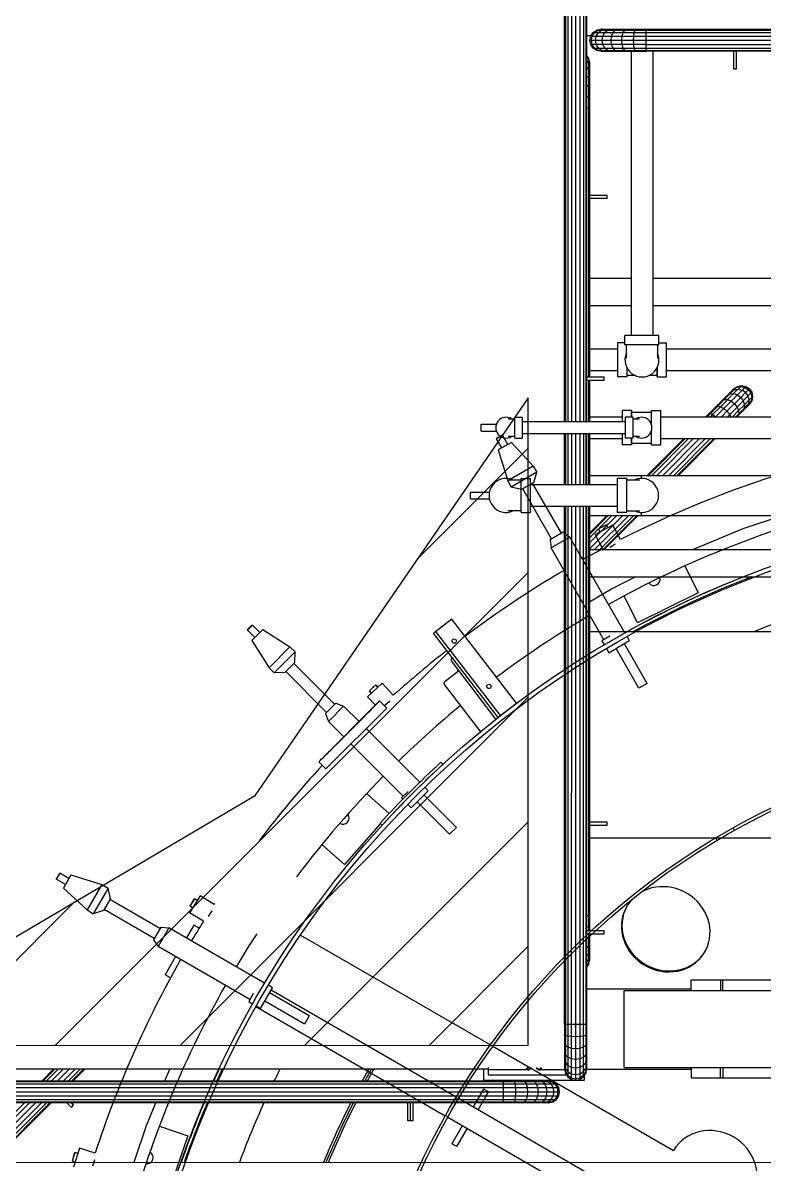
# Model space of a CAD drawing. Header units: metres. Extents: x 0 to 63075, y 0 to 44550.
# Drawn here: x 53734.1 to 53980.7, y 39124.4 to 39504 of the extents above; entities that cross this region are included whole.
import ezdxf

# ---------------------------------------------------------------- set-up
doc = ezdxf.new("R2010")
doc.units = ezdxf.units.M
doc.header["$LTSCALE"] = 75
for name, color, linetype in [('GSB', 7, 'Continuous'), ('ML6', 1, 'Continuous'), ('SDM', 7, 'Continuous'), ('SL1', 8, 'Continuous')]:
    doc.layers.add(name, color=color, linetype=linetype)
doc.styles.add('ROMANS', font='ROMANS.SHX')
doc.dimstyles.new('75___1-75', dxfattribs={"dimscale": 75, "dimtxt": 2.5, "dimasz": 2, "dimexe": 1.5, "dimexo": 1, "dimgap": 0.5, "dimtad": 1, "dimdec": 0, "dimzin": 12, "dimtxsty": 'ROMANS', "dimcen": 0, "dimclrd": 256, "dimclre": 256, "dimclrt": 3, "dimazin": 3, "dimtfac": 1, "dimtdec": 0, "dimtmove": 0, "dimatfit": 0, "dimfxl": 1, "dimlwd": -1, "dimlwe": -1, "dimarcsym": 0})

# ---------------------------------------------------------------- blocks, each defined once
blk = doc.blocks.new('A$C6bae614f')
at = {"layer": 'SL1'}
h = blk.add_hatch(dxfattribs=at)
h.set_pattern_fill('_USER', color=256, scale=195, angle=44.9981, style=0, pattern_type=0)
h.set_pattern_definition([(44.99813, (326091.56, -18363.04), (-137.8813, 137.89033), [])])
h.paths.add_polyline_path([(372501, 36170.1), (371566.3, 35618.1), (373107.4, 35618), (373107.5, 37052.2)])
for p, q in [((373203.2, 40386.2), (373203.1, 36999.2)), ((373212.5, 40386.2), (373212.4, 36999.2)), ((373221.8, 40386.2), (373221.7, 36999.2)), ((373229.8, 40386.2), (373229.7, 36999.2)), ((373235.1, 40386.2), (373234.9, 36999.2)), ((373236.9, 40386.2), (373236.8, 36999.2)), ((373188, 36999.2), (373188.1, 40304.3)), ((373190, 40304.3), (373189.9, 36999.2)), ((373195.3, 40304.3), (373195.1, 36999.2)), ((373251.4, 37861), (373259.3, 37866.3)), ((373254.4, 37861), (373262.1, 37866.3)), ((373259.3, 37866.3), (373268.7, 37868.2)), ((373262.1, 37866.3), (373259.3, 37866.3)), ((373262.1, 37866.3), (373271.2, 37868.2)), ((373262.1, 37866.3), (373270.2, 37866.3)), ((373263, 37861), (373270.2, 37866.3)), ((373271.2, 37868.2), (373268.7, 37868.2)), ((373270.2, 37866.3), (373278.6, 37868.2)), ((373270.2, 37866.3), (373368.7, 37866.3)), ((373271.2, 37868.2), (373368.7, 37868.2)), ((373277, 37861), (373283.2, 37866.3)), ((373283.2, 37866.3), (373290.5, 37868.2)), ((373295.6, 37861), (373300.5, 37866.3)), ((373300.5, 37866.3), (373306.3, 37868.2)), ((373317.8, 37861), (373321.2, 37866.3)), ((373321.2, 37866.3), (373325.3, 37868.2)), ((373342.6, 37861), (373344.3, 37866.3)), ((373344.3, 37866.3), (373346.4, 37868.2)), ((373368.7, 37868.2), (377643.7, 37868)), ((373368.7, 37866.3), (373368.7, 37868.2)), ((373368.7, 37866.3), (377643.7, 37866.2)), ((373368.7, 37861), (373368.7, 37866.3)), ((373246.6, 37853.8), (373236.8, 37853.8)), ((373244.3, 37843.8), (373246.1, 37853.1)), ((373247.4, 37843.8), (373244.3, 37843.8)), ((373246.1, 37834.4), (373244.3, 37843.8)), ((373246.1, 37853.1), (373251.4, 37861)), ((373249.2, 37853.1), (373246.1, 37853.1)), ((373247.4, 37843.8), (373249.2, 37853.1)), ((373247.4, 37843.8), (373256.6, 37843.8)), ((373249.2, 37834.4), (373247.4, 37843.8)), ((373249.2, 37853.1), (373254.4, 37861)), ((373249.2, 37853.1), (373368.7, 37853.1)), ((373254.4, 37861), (373251.4, 37861)), ((373254.4, 37861), (373263, 37861)), ((373256.6, 37843.8), (373258.3, 37853.1)), ((373258.3, 37834.4), (373256.6, 37843.8)), ((373256.6, 37843.8), (373368.7, 37843.8)), ((373258.3, 37853.1), (373263, 37861)), ((373263, 37861), (373368.7, 37861)), ((373271.4, 37843.8), (373272.9, 37853.1)), ((373272.9, 37834.4), (373271.4, 37843.8)), ((373272.9, 37853.1), (373277, 37861)), ((373291.1, 37843.8), (373292.3, 37853.1)), ((373292.3, 37834.4), (373291.1, 37843.8)), ((373292.3, 37853.1), (373295.6, 37861)), ((373314.7, 37843.8), (373315.5, 37853.1)), ((373315.5, 37834.4), (373314.7, 37843.8)), ((373315.5, 37853.1), (373317.8, 37861)), ((373341, 37843.8), (373341.4, 37853.1)), ((373341.4, 37834.4), (373341, 37843.8)), ((373341.4, 37853.1), (373342.6, 37861)), ((373368.7, 37861), (377643.7, 37860.9)), ((373368.7, 37853.1), (373368.7, 37861)), ((373368.7, 37843.8), (373368.7, 37853.1)), ((373368.7, 37853.1), (377643.7, 37853)), ((373368.7, 37834.4), (373368.7, 37843.8)), ((373368.7, 37843.8), (377643.7, 37843.6)), ((373251.4, 37826.5), (373246.1, 37834.4)), ((373249.2, 37834.4), (373246.1, 37834.4)), ((373254.4, 37826.5), (373249.2, 37834.4)), ((373368.7, 37834.4), (373249.2, 37834.4)), ((373254.4, 37826.5), (373251.4, 37826.5)), ((373259.3, 37821.2), (373251.4, 37826.5)), ((373254.4, 37826.5), (373263, 37826.5)), ((373262.1, 37821.2), (373254.4, 37826.5)), ((373263, 37826.5), (373258.3, 37834.4)), ((373262.1, 37821.2), (373259.3, 37821.2)), ((373268.7, 37819.4), (373259.3, 37821.2)), ((373262.1, 37821.2), (373270.2, 37821.2)), ((373271.2, 37819.4), (373262.1, 37821.2)), ((373263, 37826.5), (373342.6, 37826.5)), ((373270.2, 37821.2), (373263, 37826.5)), ((373268.7, 37819.4), (373271.2, 37819.4)), ((373278.6, 37819.4), (373270.2, 37821.2)), ((373270.2, 37821.2), (373283.2, 37821.2)), ((373271.2, 37819.4), (373346.4, 37819.4)), ((373277, 37826.5), (373272.9, 37834.4)), ((373283.2, 37821.2), (373277, 37826.5)), ((373283.2, 37821.2), (373344.3, 37821.2)), ((373290.5, 37819.4), (373283.2, 37821.2)), ((373295.6, 37826.5), (373292.3, 37834.4)), ((373300.5, 37821.2), (373295.6, 37826.5)), ((373306.3, 37819.4), (373300.5, 37821.2)), ((373317.8, 37826.5), (373315.5, 37834.4)), ((373321.2, 37821.2), (373317.8, 37826.5)), ((373325.3, 37819.4), (373321.2, 37821.2)), ((373335.4, 37819.4), (373335.3, 37190)), ((373342.6, 37826.5), (373341.4, 37834.4)), ((373342.6, 37826.5), (373368.7, 37826.5)), ((373344.3, 37821.2), (373342.6, 37826.5)), ((373344.3, 37821.2), (373368.7, 37821.2)), ((373346.4, 37819.4), (373344.3, 37821.2)), ((373346.4, 37819.4), (373368.7, 37819.4)), ((373368.7, 37834.4), (377643.7, 37834.3)), ((373368.7, 37826.5), (373368.7, 37834.4)), ((373368.7, 37826.5), (377643.7, 37826.4)), ((373368.7, 37821.2), (373368.7, 37826.5)), ((373368.7, 37819.4), (373368.7, 37821.2)), ((373368.7, 37821.2), (377643.7, 37821.1)), ((377643.7, 37819.2), (373368.7, 37819.4)), ((373383.6, 37819.4), (373383.6, 37190)), ((373562.3, 37819.4), (373562.3, 37780.3)), ((373568.7, 37780.3), (373568.7, 37819.4)), ((373236.8, 37809.7), (373241.2, 37803.1)), ((373236.8, 37806.8), (373241.2, 37800.4)), ((373236.8, 37798.2), (373241.2, 37792.3)), ((373241.2, 37803.1), (373241.2, 37097.5)), ((373241.2, 37803.1), (373243.1, 37793.8)), ((373241.2, 37800.4), (373243.1, 37791.3)), ((373241.2, 37792.3), (373243.1, 37783.9)), ((373243.1, 37793.8), (373243.1, 37097.5)), ((373236.8, 37784.4), (373241.2, 37779.3)), ((373236.8, 37766), (373241.2, 37761.9)), ((373241.2, 37779.3), (373243.1, 37772)), ((373241.2, 37761.9), (373243.1, 37756.1)), ((373562.3, 37780.3), (373568.7, 37780.3)), ((373236.8, 37744.1), (373241.2, 37741.2)), ((373241.2, 37741.2), (373243.1, 37737.2)), ((373236.8, 37719.6), (373241.2, 37718.1)), ((373241.2, 37718.1), (373243.1, 37716)), ((373236.8, 37693.8), (373241.2, 37693.8)), ((373241.2, 37693.8), (373243.1, 37693.8)), ((373282.2, 37500.1), (373243.1, 37500.1)), ((373243.1, 37493.8), (373282.2, 37493.8)), ((373282.2, 37493.8), (373282.2, 37500.1)), ((373335.3, 37316), (373243.1, 37316.1)), ((375964.6, 37316), (373383.6, 37316)), ((373335.3, 37255.7), (373243.1, 37255.7)), ((375964.6, 37255.6), (373383.6, 37255.7)), ((373397.2, 37190), (373321.7, 37190)), ((373321.7, 37169.4), (373321.7, 37190)), ((373397.2, 37169.4), (373397.2, 37190)), ((373305.4, 37160), (373243.1, 37160)), ((373305.4, 37173.6), (373305.4, 37098.2)), ((373321.7, 37173.6), (373305.4, 37173.6)), ((373397.2, 37169.4), (373321.7, 37169.4)), ((373324.9, 37140), (373324.9, 37169.4)), ((373394, 37169.4), (373394, 37140)), ((373397.2, 37173.6), (373413.6, 37173.6)), ((373413.6, 37098.2), (373413.6, 37173.6)), ((375964.6, 37159.9), (373413.6, 37160)), ((373305.4, 37111.8), (373243.1, 37111.8)), ((373326, 37118.5), (373326, 37098.2)), ((373392.9, 37118.5), (373392.9, 37101.3)), ((373392.9, 37098.2), (373392.9, 37118.5)), ((375964.6, 37111.7), (373413.6, 37111.8)), ((373275.9, 37097.5), (373236.8, 37097.5)), ((373236.8, 37091.1), (373275.9, 37091.1)), ((373241.2, 37091.1), (373241.2, 36999.2)), ((373243.1, 37091.1), (373243, 36999.2)), ((373275.9, 37091.1), (373275.9, 37097.5)), ((373326, 37098.2), (373305.4, 37098.2)), ((373344.3, 37101.3), (373326, 37101.3)), ((373392.9, 37101.3), (373374.6, 37101.3)), ((373392.9, 37098.2), (373413.6, 37098.2)), ((373571, 37077.4), (373580.3, 37079.2)), ((373578.2, 37077.2), (373580.3, 37079.2)), ((373580.3, 37079.2), (373589.7, 37077.4)), ((373562.2, 37061.2), (373533.4, 37032.3)), ((373556.1, 37065.1), (373536.4, 37045.5)), ((373554.1, 37060.5), (373541.9, 37048.3)), ((373547.6, 37056.7), (373554.1, 37060.5)), ((373563.3, 37069.7), (373554.1, 37060.5)), ((373554.1, 37060.5), (373562.2, 37061.2)), ((373561.3, 37070.3), (373556.1, 37065.1)), ((373556.1, 37065.1), (373563.3, 37069.7)), ((373557, 37044.8), (373581.1, 37068.8)), ((373561.3, 37070.3), (373569.1, 37075.4)), ((373563.1, 37072.1), (373561.3, 37070.3)), ((373578.2, 37077.2), (373562.2, 37061.2)), ((373562.2, 37061.2), (373570.8, 37058.5)), ((373563.1, 37072.1), (373571, 37077.4)), ((373569.1, 37075.4), (373563.3, 37069.7)), ((373563.3, 37069.7), (373572.1, 37071)), ((373569.1, 37075.4), (373571, 37077.4)), ((373569.1, 37075.4), (373578.2, 37077.2)), ((373570.8, 37058.5), (373578.4, 37052.9)), ((373572.1, 37071), (373581.1, 37068.8)), ((373578.2, 37077.2), (373587.5, 37075.2)), ((373588.9, 37063.4), (373578.4, 37052.9)), ((373581.1, 37068.8), (373589.7, 37077.4)), ((373588.9, 37063.4), (373581.1, 37068.8)), ((373600.7, 37062), (373584, 37045.3)), ((373587.5, 37075.2), (373595.4, 37069.9)), ((373595.4, 37069.9), (373588.9, 37063.4)), ((373588.9, 37063.4), (373594.3, 37055.6)), ((373589.7, 37077.4), (373597.6, 37072.1)), ((373594.3, 37055.6), (373596.5, 37046.6)), ((373595.4, 37069.9), (373597.6, 37072.1)), ((373595.4, 37069.9), (373600.7, 37062)), ((373597.6, 37072.1), (373602.9, 37064.2)), ((373600.7, 37062), (373602.9, 37064.2)), ((373600.7, 37062), (373602.6, 37052.8)), ((373602.6, 37052.8), (373604.7, 37054.8)), ((373602.9, 37064.2), (373604.7, 37054.8)), ((373604.7, 37054.8), (373602.9, 37045.5)), ((373527.2, 37033.6), (373503.6, 37010)), ((373536.4, 37045.5), (373508.1, 37017.1)), ((373533.4, 37032.3), (373515.9, 37014.8)), ((373522.3, 37010), (373540.6, 37028.3)), ((373523, 37032.1), (373527.2, 37033.6)), ((373541.9, 37048.3), (373527.2, 37033.6)), ((373527.2, 37033.6), (373533.4, 37032.3)), ((373533.4, 37032.3), (373540.6, 37028.3)), ((373536.4, 37045.5), (373541.9, 37048.3)), ((373540.6, 37028.3), (373557, 37044.8)), ((373540.6, 37028.3), (373547.8, 37022.3)), ((373541.9, 37048.3), (373549.1, 37048)), ((373578.4, 37052.9), (373547.8, 37022.3)), ((373549.1, 37048), (373557, 37044.8)), ((373570.2, 37031.6), (373553.8, 37015.1)), ((373557, 37044.8), (373564.5, 37039)), ((373564.5, 37039), (373570.2, 37031.6)), ((373584, 37045.3), (373570.2, 37031.6)), ((373570.2, 37031.6), (373573.5, 37023.6)), ((373586.6, 37036.8), (373573.5, 37023.6)), ((373600.9, 37043.6), (373573.8, 37016.4)), ((373578.4, 37052.9), (373584, 37045.3)), ((373590.6, 37030.6), (373582.2, 37022.2)), ((373586, 37028.6), (373582.2, 37022.2)), ((373584, 37045.3), (373586.6, 37036.8)), ((373586.6, 37036.8), (373586, 37028.6)), ((373596.5, 37046.6), (373586.6, 37036.8)), ((373595.2, 37037.8), (373590.6, 37030.6)), ((373595.8, 37035.8), (373590.6, 37030.6)), ((373596.5, 37046.6), (373595.2, 37037.8)), ((373600.9, 37043.6), (373595.8, 37035.8)), ((373595.8, 37035.8), (373597.6, 37037.6)), ((373602.6, 37052.8), (373596.5, 37046.6)), ((373602.9, 37045.5), (373597.6, 37037.6)), ((373602.6, 37052.8), (373600.9, 37043.6)), ((373600.9, 37043.6), (373602.9, 37045.5)), ((373063.1, 37005.7), (373077.8, 37005.7)), ((373077.8, 36962.9), (373077.8, 37008.9)), ((373077.8, 37008.9), (373095.2, 37008.9)), ((373095.2, 36962.9), (373095.2, 37008.9)), ((373243, 37010), (373315.7, 37010)), ((373315.7, 37023.6), (373315.7, 36999.2)), ((373336.4, 37023.6), (373315.7, 37023.6)), ((373322, 37008.9), (373322, 36962.9)), ((373339.5, 37008.9), (373322, 37008.9)), ((373336.4, 37023.6), (373336.4, 37008.9)), ((373336.4, 37008.9), (373336.4, 37020.4)), ((373336.4, 37020.4), (373380.9, 37020.4)), ((373339.5, 37008.9), (373339.5, 36962.9)), ((373339.5, 37008.9), (373339.5, 37005.7)), ((373339.5, 37005.7), (373354.2, 37005.7)), ((373380.9, 36991.6), (373380.9, 37023.6)), ((373380.9, 37023.6), (373401.5, 37023.6)), ((373401.5, 36948.2), (373401.5, 37023.6)), ((373401.5, 37010), (375964.6, 37009.9)), ((373508.1, 37017.1), (373501, 37010)), ((373508.1, 37017.1), (373510.9, 37017.3)), ((373510.9, 37017.3), (373515.9, 37014.8)), ((373515.9, 37014.8), (373511.1, 37010)), ((373515.9, 37014.8), (373522.3, 37010)), ((373522.3, 37010), (373522.3, 37010)), ((373522.3, 37010), (373522.3, 37010)), ((373547.8, 37022.3), (373535.5, 37010)), ((373547.8, 37022.3), (373553.8, 37015.1)), ((373553.8, 37015.1), (373548.7, 37010)), ((373553.8, 37015.1), (373556.6, 37010)), ((373573.5, 37023.6), (373559.9, 37010)), ((373573.8, 37016.4), (373567.4, 37010)), ((373571, 37011), (373570, 37010)), ((373582.2, 37022.2), (373571, 37011)), ((373573.8, 37016.4), (373571, 37011)), ((373573.5, 37023.6), (373573.8, 37016.4)), ((373003.6, 36978.4), (373003.6, 36993.4)), ((373003.6, 36993.4), (373036.9, 36993.4)), ((373003.6, 36978.4), (373036.9, 36978.4)), ((373095.2, 36999.2), (373322, 36999.2)), ((373380.9, 36948.2), (373380.9, 36980.2)), ((373050.8, 36969.1), (373037.2, 36961.2)), ((373037.6, 36962.2), (373037.2, 36961.2)), ((373048.9, 36941.1), (373037.2, 36961.2)), ((373049.7, 36969.2), (373037.6, 36962.2)), ((373070.2, 36953.4), (373041.1, 36936.6)), ((373049.7, 36969.2), (373050.8, 36969.1)), ((373062.3, 36948.8), (373050.8, 36969.1)), ((373077.8, 36966.1), (373063.1, 36966.1)), ((373070.2, 36953.4), (373118.7, 36900.7)), ((373077.8, 36962.9), (373095.2, 36962.9)), ((373095.2, 36972.6), (373322, 36972.6)), ((373188, 36860), (373188, 36972.6)), ((373189.9, 36972.6), (373189.9, 36860)), ((373195.1, 36972.6), (373195.1, 36860)), ((373203.1, 36972.6), (373203.1, 36860)), ((373212.4, 36972.6), (373212.4, 36860)), ((373221.7, 36972.6), (373221.7, 36860)), ((373229.7, 36972.6), (373229.7, 36860)), ((373234.9, 36972.6), (373234.9, 36860)), ((373236.8, 36972.6), (373236.8, 36860)), ((373241.2, 36972.6), (373241.2, 36860)), ((373243, 36972.6), (373243, 36860)), ((373243, 36961.8), (373315.7, 36961.8)), ((373315.7, 36972.6), (373315.7, 36948.2)), ((373339.5, 36962.9), (373322, 36962.9)), ((373336.4, 36951.3), (373336.4, 36962.9)), ((373336.4, 36962.9), (373336.4, 36948.2)), ((373354.2, 36966.1), (373339.5, 36966.1)), ((373339.5, 36966.1), (373339.5, 36962.9)), ((373371.3, 36880.3), (373452.7, 36961.8)), ((373455.3, 36961.8), (373373.9, 36880.3)), ((373462.8, 36961.8), (373381.4, 36880.3)), ((373474, 36961.8), (373392.6, 36880.3)), ((373401.5, 36961.8), (375964.6, 36961.7)), ((373487.2, 36961.8), (373405.8, 36880.3)), ((373500.4, 36961.8), (373419, 36880.3)), ((373511.6, 36961.8), (373430.2, 36880.3)), ((373519.1, 36961.8), (373437.7, 36880.3)), ((373521.7, 36961.8), (373440.3, 36880.3)), ((373041.1, 36936.6), (373062.5, 36868.2)), ((373336.4, 36948.2), (373315.7, 36948.2)), ((373336.4, 36951.3), (373380.9, 36951.3)), ((373380.9, 36948.2), (373401.5, 36948.2)), ((373118.7, 36900.7), (373062.5, 36868.2)), ((373126.9, 36887.1), (373070.1, 36854.3)), ((373118.7, 36900.7), (373126.9, 36887.1)), ((373119.9, 36864.7), (373126.9, 36887.1)), ((373243, 36880.3), (375964.6, 36880.3)), ((373358.6, 36873.6), (373358.6, 36880.3)), ((373062.5, 36868.2), (373070.1, 36854.3)), ((373062.7, 36870.4), (373092.1, 36870.4)), ((373093, 36849.1), (373070.1, 36854.3)), ((373092.1, 36798.2), (373092.1, 36873.6)), ((373092.1, 36873.6), (373112.7, 36873.6)), ((373119.9, 36864.7), (373093, 36849.1)), ((373112.7, 36798.2), (373112.7, 36873.6)), ((373112.7, 36860), (373304.5, 36860)), ((373181.5, 36752.3), (373117.4, 36863.3)), ((373304.5, 36873.6), (373304.5, 36798.2)), ((373325.2, 36873.6), (373304.5, 36873.6)), ((373325.2, 36873.6), (373325.2, 36870.4)), ((373325.2, 36873.6), (373325.2, 36798.2)), ((373325.2, 36870.4), (373354.6, 36870.4)), ((372979.6, 36843.4), (373021.7, 36843.4)), ((372979.6, 36828.4), (372979.6, 36843.4)), ((372979.6, 36828.4), (373021.7, 36828.4)), ((373159.5, 36739.6), (373095.5, 36850.6)), ((373092.1, 36801.4), (373062.7, 36801.4)), ((373112.7, 36811.8), (373304.5, 36811.8)), ((373188, 35665.3), (373188, 36811.8)), ((373189.9, 36811.8), (373189.8, 35566.8)), ((373195.1, 36811.8), (373195.1, 35551)), ((373203.1, 36811.8), (373203, 35542.7)), ((373212.4, 36811.8), (373212.4, 35540.9)), ((373221.7, 36811.8), (373221.7, 35542.7)), ((373229.6, 36811.8), (373229.6, 35548)), ((373234.9, 36811.8), (373234.9, 35555.9)), ((373236.8, 36811.8), (373236.8, 35565.3)), ((373241.2, 36811.8), (373241.2, 35871.6)), ((373243, 36811.8), (373243, 35871.6)), ((373325.2, 36801.3), (373325.2, 36798.2)), ((373354.6, 36801.3), (373325.2, 36801.3)), ((373092.1, 36798.2), (373112.7, 36798.2)), ((373243, 36791.4), (375964.6, 36791.4)), ((373285, 36791.4), (373243, 36749.5)), ((373303.7, 36791.4), (373243, 36730.8)), ((373292.5, 36791.4), (373243, 36742)), ((373243, 36752.1), (373282.4, 36791.4)), ((373316.9, 36791.4), (373243, 36717.6)), ((373330.1, 36791.4), (373254.7, 36716.1)), ((373341.3, 36791.4), (373265.9, 36716.1)), ((373348.8, 36791.4), (373273.4, 36716.1)), ((373351.4, 36791.4), (373276, 36716.1)), ((373325.2, 36798.2), (373304.5, 36798.2)), ((373358.6, 36791.4), (373358.6, 36798.2)), ((373583.8, 36762.4), (373671.1, 36791.4)), ((373184.7, 36754.1), (373156.4, 36737.8)), ((373184.7, 36754.1), (373199.5, 36743.5)), ((373294.8, 36770.3), (373256, 36749.6)), ((373272.1, 36766.1), (373263.6, 36761.6)), ((373272.1, 36766.1), (373263.6, 36761.6)), ((373266.9, 36755.4), (373263.6, 36761.6)), ((373280.7, 36770.7), (373272.1, 36766.1)), ((373272.1, 36766.1), (373280.7, 36770.7)), ((373284, 36764.5), (373280.7, 36770.7)), ((373312, 36738.1), (373294.8, 36770.3)), ((373471.9, 36716), (373583.8, 36762.4)), ((373156.4, 36737.8), (373158.2, 36719.6)), ((373199.5, 36743.5), (373158.2, 36719.6)), ((373321.9, 36531.4), (373199.5, 36743.5)), ((373272.9, 36717.9), (373256, 36749.6)), ((373294.2, 36724.6), (373301.2, 36728.3)), ((373275.4, 36516.4), (373158.2, 36719.6)), ((373243, 36716.1), (375964.6, 36716)), ((373288.3, 36721.5), (373294.2, 36724.6)), ((373454.8, 36679.9), (373484.3, 36620.2)), ((373243, 36655.7), (375964.6, 36655.6)), ((373291.8, 36629.1), (373345.1, 36655.7)), ((373243, 36600.1), (373291.8, 36629.1)), ((373349.7, 36553.9), (373320.3, 36613.6)), ((373484.3, 36620.2), (373349.7, 36553.9)), ((372496.6, 36548.7), (372485.5, 36537.6)), ((372495.5, 36548.6), (372485.7, 36538.7)), ((372495.5, 36548.6), (372496.6, 36548.7)), ((372513, 36532.2), (372496.6, 36548.7)), ((372938.4, 36561.9), (372899.2, 36531.8)), ((373081.4, 36375.5), (372938.4, 36561.9)), ((372485.7, 36538.7), (372485.5, 36537.6)), ((372502.1, 36521.2), (372485.5, 36537.6)), ((372519.4, 36538.6), (372495.6, 36514.8)), ((372519.4, 36538.6), (372579.9, 36500.2)), ((372899.2, 36531.8), (372898.1, 36531)), ((373041.2, 36344.4), (372898.1, 36531)), ((373046.2, 36348.4), (372903.1, 36534.8)), ((373243, 36534.5), (375964.6, 36534.4)), ((373288.4, 36523.9), (373270.9, 36513.8)), ((373332.1, 36513.9), (373326.7, 36523.2)), ((372495.6, 36514.8), (372534, 36454.3)), ((372579.9, 36500.2), (372534, 36454.3)), ((372579.9, 36500.2), (372591.3, 36489.3)), ((373270.9, 36513.8), (373275.9, 36505)), ((373286.1, 36487.4), (373303.7, 36497.5)), ((373332.1, 36513.9), (373303.7, 36497.5)), ((373371.2, 36419.5), (373320.6, 36507.2)), ((372591.3, 36489.3), (372544.9, 36442.9)), ((372590.4, 36465.8), (372591.3, 36489.3)), ((372940.2, 36476.1), (372939.1, 36475.3)), ((373280.7, 36496.8), (373286.1, 36487.4)), ((373352.8, 36408.9), (373302.2, 36496.6)), ((372534, 36454.3), (372544.9, 36442.9)), ((372590.4, 36465.8), (372568.4, 36443.8)), ((372679, 36373.2), (372588.4, 36463.8)), ((373036.2, 36340.5), (372937.3, 36469.4)), ((372568.4, 36443.8), (372544.9, 36442.9)), ((372661, 36355.2), (372570.4, 36445.8)), ((372949.5, 36443.6), (372923, 36423.3)), ((372783.8, 36419.9), (372751.6, 36389.9)), ((372770, 36416.6), (372755.9, 36403.4)), ((372762.9, 36410), (372755.9, 36403.4)), ((372760.7, 36398.3), (372755.9, 36403.4)), ((372762.9, 36410), (372770, 36416.6)), ((372774.8, 36411.5), (372770, 36416.6)), ((372808.7, 36393.3), (372783.8, 36419.9)), ((372921.2, 36417.4), (373001.7, 36312.5)), ((373371.2, 36419.5), (373352.8, 36408.9)), ((372778.5, 36380.7), (372643.7, 36245.9)), ((372681.6, 36375.7), (372658.5, 36352.6)), ((372681.6, 36375.7), (372698.7, 36369.3)), ((372769, 36371.2), (372751.6, 36389.9)), ((372778.5, 36380.7), (372794.2, 36365)), ((372790.1, 36371), (372800.8, 36381)), ((373050.9, 36352), (373081.4, 36375.5)), ((372658.5, 36352.6), (372664.9, 36335.5)), ((372794.2, 36365), (372659.4, 36230.2)), ((372698.7, 36369.3), (372664.9, 36335.5)), ((372732.9, 36335.1), (372698.7, 36369.3)), ((373041.1, 36344.5), (373046.2, 36348.4)), ((373046.2, 36348.4), (373050.9, 36352)), ((372699.1, 36301.3), (372664.9, 36335.5)), ((372867.3, 36200.6), (372748.6, 36319.4)), ((372830.8, 36169.6), (372714.8, 36285.6)), ((372659.4, 36230.2), (372643.7, 36245.9)), ((372914.3, 36245), (372918.8, 36240.5)), ((372749.3, 36175.5), (372799.4, 36131.6)), ((372841.4, 36180.2), (372827, 36165.9)), ((372886.1, 36181.8), (372869.2, 36165)), ((372948.4, 36100.8), (372876.7, 36172.5)), ((372886.1, 36181.8), (372878.5, 36189.5)), ((372827, 36165.9), (372829.7, 36163.2)), ((372834.2, 36158.8), (372834.2, 36158.8)), ((372840.9, 36152), (372848.6, 36144.3)), ((372848.6, 36144.3), (372862.9, 36158.7)), ((372933.4, 36085.8), (372861.7, 36157.5)), ((372869.2, 36165), (372862.9, 36158.7)), ((372799.4, 36131.6), (372799.3, 36131.5)), ((372780, 36109.5), (372700.5, 36018.8)), ((372783.9, 36105.6), (372779.4, 36110.1)), ((372948.4, 36100.8), (372933.4, 36085.8)), ((373282.1, 36112.1), (373243, 36112.1)), ((373243, 36105.8), (373282.1, 36105.8)), ((373282.1, 36105.8), (373282.1, 36112.1)), ((373564.7, 36094.3), (373561.5, 36099.8)), ((373243, 36077.3), (376707.3, 36077.2)), ((373522.5, 36077.3), (373525.7, 36071.8)), ((372700.5, 36018.8), (372650.4, 36062.7)), ((372065.6, 35992.8), (372062.1, 35986.8)), ((372070.1, 35999.3), (372062.2, 35985.7)), ((372069.1, 35998.9), (372065.6, 35992.8)), ((372069.1, 35998.9), (372070.1, 35999.3)), ((372090.2, 35987.5), (372070.1, 35999.3)), ((372094.8, 35995.4), (372078, 35966.3)), ((372094.8, 35995.4), (372163.1, 35974)), ((372062.1, 35986.8), (372062.2, 35985.7)), ((372082.5, 35974.1), (372062.2, 35985.7)), ((372163.1, 35974), (372130.7, 35917.8)), ((372163.1, 35974), (372177, 35966.4)), ((372078, 35966.3), (372130.7, 35917.8)), ((372177, 35966.4), (372144.2, 35909.6)), ((372182.2, 35943.5), (372166.6, 35916.5)), ((372182.2, 35943.5), (372177, 35966.4)), ((372380.9, 35949.2), (372357.6, 35911.8)), ((372368.4, 35942.4), (372358.2, 35926)), ((372363.3, 35934.2), (372368.4, 35942.4)), ((372374.3, 35938.7), (372368.4, 35942.4)), ((372411.8, 35929.9), (372380.9, 35949.2)), ((372130.7, 35917.8), (372144.2, 35909.6)), ((372166.6, 35916.5), (372144.2, 35909.6)), ((372279, 35854.9), (372168.1, 35919)), ((372291.7, 35876.9), (372180.8, 35941)), ((372363.3, 35934.2), (372358.2, 35926)), ((372364.1, 35922.3), (372358.2, 35926)), ((372403.2, 35909.3), (372407.3, 35916)), ((372388.1, 35892.8), (372357.6, 35911.8)), ((372399.6, 35903.6), (372403.2, 35909.3)), ((373236.8, 35905.8), (373241.2, 35905.8)), ((373241.2, 35905.8), (373243, 35905.8)), ((372293.5, 35880), (372277.2, 35851.8)), ((372311.7, 35878.3), (372287.9, 35836.9)), ((372293.5, 35880), (372311.7, 35878.3)), ((372523.7, 35755.9), (372311.7, 35878.3)), ((372366.7, 35884.3), (372350.4, 35856)), ((372378.6, 35877.4), (372366.7, 35884.3)), ((373236.8, 35880), (373241.2, 35881.4)), ((373275.9, 35871.6), (373236.8, 35871.6)), ((373241.2, 35881.4), (373243, 35883.5)), ((373275.9, 35865.3), (373275.9, 35871.6)), ((372277.2, 35851.8), (372287.9, 35836.9)), ((372603, 35862.2), (373023.9, 35619.2)), ((373236.8, 35865.3), (373275.9, 35865.3)), ((373236.8, 35855.5), (373241.2, 35858.3)), ((373241.2, 35865.3), (373241.2, 35796.4)), ((373241.2, 35858.3), (373243, 35862.4)), ((373241.2, 35837.6), (373243, 35843.4)), ((373243, 35865.3), (373243, 35808.3)), ((372491, 35719.6), (372287.9, 35836.9)), ((373236.8, 35833.5), (373241.2, 35837.6)), ((373236.8, 35815.2), (373241.2, 35820.3)), ((373241.2, 35820.3), (373243, 35827.6)), ((373241.2, 35807.3), (373243, 35815.7)), ((372326.5, 35814.6), (372303.2, 35774.3)), ((373236.8, 35801.3), (373241.2, 35807.3)), ((373236.8, 35792.8), (373241.2, 35799.2)), ((373236.8, 35789.9), (373241.2, 35796.4)), ((373241.2, 35799.2), (373243, 35808.3)), ((373241.2, 35796.4), (373243, 35805.8)), ((373243, 35808.3), (373243, 35805.8)), ((372315.1, 35767.5), (372303.2, 35774.3)), ((372514.8, 35699.8), (372541.3, 35745.7)), ((372541.3, 35745.7), (372532, 35751.1)), ((372947.9, 35503.3), (372538, 35740)), ((373236.8, 35743.3), (373468.5, 35743.3)), ((373320.1, 35739.8), (377670.1, 35739.6)), ((373320.1, 35568.8), (373320.1, 35739.8)), ((373468.5, 35739.8), (373468.5, 35762.5)), ((377521.8, 35762.4), (373468.5, 35762.5)), ((373533.7, 35762.5), (373533.7, 35739.8)), ((373538.9, 35739.8), (373538.9, 35762.5)), ((372498.5, 35732.6), (372488.4, 35715)), ((372488.4, 35715), (372497.1, 35710)), ((372611.8, 35665.2), (372524.1, 35715.9)), ((372622.4, 35683.6), (372534.7, 35734.2)), ((372923.7, 35461.5), (372504.4, 35703.6)), ((372505.4, 35705.2), (372514.8, 35699.8)), ((372622.4, 35683.6), (372611.8, 35665.2)), ((373188, 35665.3), (373188, 35643)), ((373188, 35665.3), (373189.8, 35665.3)), ((373189.8, 35665.3), (373195.1, 35665.3)), ((373195.1, 35665.3), (373203, 35665.3)), ((373203, 35665.3), (373212.4, 35665.3)), ((373212.4, 35665.3), (373221.7, 35665.3)), ((373221.7, 35665.3), (373229.6, 35665.3)), ((373229.6, 35665.3), (373234.9, 35665.3)), ((373234.9, 35665.3), (373236.8, 35665.3)), ((373188, 35643), (373188, 35575.2)), ((373188, 35643), (373189.8, 35640.9)), ((373189.8, 35640.9), (373195.1, 35639.2)), ((373195.1, 35639.2), (373203, 35638)), ((373203, 35638), (373212.4, 35637.6)), ((373212.4, 35637.6), (373221.7, 35638)), ((373221.7, 35638), (373229.6, 35639.2)), ((373229.6, 35639.2), (373234.9, 35640.9)), ((373234.9, 35640.9), (373236.8, 35643)), ((373029.4, 35616.1), (373429.5, 35385.1)), ((373188, 35621.9), (373189.8, 35617.8)), ((373189.8, 35617.8), (373195.1, 35614.4)), ((373195.1, 35614.4), (373203, 35612.1)), ((373221.7, 35612.1), (373229.6, 35614.4)), ((373229.6, 35614.4), (373234.9, 35617.8)), ((373234.9, 35617.8), (373236.8, 35621.9)), ((373188, 35602.9), (373189.8, 35597.1)), ((373189.8, 35597.1), (373195.1, 35592.2)), ((373195.1, 35592.2), (373203, 35588.9)), ((373203, 35612.1), (373212.4, 35611.3)), ((373203, 35588.9), (373212.4, 35587.7)), ((373212.4, 35611.3), (373221.7, 35612.1)), ((373212.4, 35587.7), (373221.7, 35588.9)), ((373221.7, 35588.9), (373229.6, 35592.2)), ((373229.6, 35592.2), (373234.9, 35597.1)), ((373234.9, 35597.1), (373236.8, 35602.9)), ((373018.6, 35565.3), (371081.8, 35565.3)), ((372030.6, 35539.7), (372056.2, 35565.3)), ((372058.8, 35565.3), (372033.2, 35539.7)), ((372066.3, 35565.3), (372040.7, 35539.7)), ((372077.5, 35565.3), (372051.9, 35539.7)), ((372090.7, 35565.3), (372065.1, 35539.7)), ((372103.9, 35565.3), (372078.3, 35539.7)), ((372115.1, 35565.3), (372089.5, 35539.7)), ((372122.6, 35565.3), (372097, 35539.7)), ((372125.2, 35565.3), (372099.6, 35539.7)), ((372303, 35539.7), (372313.6, 35565.3)), ((373008.6, 35565.3), (373008.6, 35540.3)), ((373018.6, 35568.8), (373018.6, 35563.8)), ((373018.6, 35563.8), (373018.6, 35552.8)), ((373106.5, 35563.8), (373018.6, 35563.8)), ((373101.5, 35563.8), (373106.5, 35568.8)), ((373111.8, 35565.3), (373103, 35565.3)), ((373137.2, 35565.3), (373128.4, 35565.3)), ((373133.7, 35568.8), (373138.7, 35563.8)), ((373188.3, 35563.8), (373133.7, 35563.8)), ((373188, 35587.1), (373189.8, 35579.8)), ((373188, 35575.2), (373189.8, 35566.8)), ((373188, 35575.2), (373188, 35567.8)), ((373188, 35567.8), (373189.8, 35558.7)), ((373188, 35567.8), (373188, 35565.3)), ((373188, 35565.3), (373189.8, 35555.9)), ((373189.8, 35579.8), (373195.1, 35573.6)), ((373189.8, 35566.8), (373195.1, 35559.6)), ((373189.8, 35566.8), (373189.8, 35558.7)), ((373195.1, 35573.6), (373203, 35569.5)), ((373203, 35569.5), (373212.4, 35568)), ((373212.4, 35568), (373221.7, 35569.5)), ((373221.7, 35569.5), (373229.6, 35573.6)), ((373229.6, 35573.6), (373234.9, 35579.8)), ((373229.6, 35559.6), (373234.9, 35566.8)), ((373234.9, 35579.8), (373236.8, 35587.1)), ((373234.9, 35566.8), (373236.8, 35575.2)), ((373234.9, 35558.7), (373236.8, 35567.8)), ((373234.9, 35555.9), (373236.8, 35565.3)), ((373236.8, 35565.3), (373468.5, 35565.3)), ((373320.1, 35568.8), (377670.1, 35568.6)), ((373468.5, 35568.8), (373468.5, 35546)), ((373533.7, 35546), (373533.7, 35568.8)), ((373538.9, 35568.8), (373538.9, 35546)), ((371081.8, 35539.7), (373152.6, 35539.7)), ((371081.8, 35537.9), (373161.9, 35537.8)), ((373231.6, 35540.3), (373008.6, 35540.3)), ((373018.6, 35552.8), (373191.9, 35552.8)), ((373052.6, 35537.8), (373052.6, 35539.7)), ((373052.6, 35532.5), (373052.6, 35537.8)), ((373076.9, 35537.8), (373074.9, 35539.7)), ((373078.7, 35532.5), (373076.9, 35537.8)), ((373100, 35537.8), (373096, 35539.7)), ((373103.5, 35532.5), (373100, 35537.8)), ((373120.8, 35537.8), (373115, 35539.7)), ((373125.7, 35532.5), (373120.8, 35537.8)), ((373138.1, 35537.8), (373130.8, 35539.7)), ((373144.3, 35532.5), (373138.1, 35537.8)), ((373151.1, 35537.8), (373142.7, 35539.7)), ((373159.2, 35537.8), (373150.1, 35539.7)), ((373158.2, 35532.5), (373151.1, 35537.8)), ((373161.9, 35537.8), (373152.6, 35539.7)), ((373166.9, 35532.5), (373159.2, 35537.8)), ((373169.9, 35532.5), (373161.9, 35537.8)), ((373189.8, 35558.7), (373195.1, 35551)), ((373189.8, 35558.7), (373189.8, 35555.9)), ((373189.8, 35555.9), (373195.1, 35548)), ((373195.1, 35559.6), (373203, 35554.9)), ((373195.1, 35551), (373195.1, 35548)), ((373195.1, 35551), (373203, 35545.8)), ((373195.1, 35548), (373203, 35542.7)), ((373203, 35554.9), (373212.4, 35553.2)), ((373203, 35545.8), (373212.4, 35544)), ((373203, 35542.7), (373212.4, 35540.9)), ((373212.4, 35553.2), (373221.7, 35554.9)), ((373212.4, 35544), (373221.7, 35545.8)), ((373212.4, 35540.9), (373221.7, 35542.7)), ((373221.7, 35554.9), (373229.6, 35559.6)), ((373221.7, 35545.8), (373229.6, 35551)), ((373221.7, 35542.7), (373229.6, 35548)), ((373229.6, 35551), (373234.9, 35558.7)), ((373229.6, 35548), (373234.9, 35555.9)), ((373231.6, 35551), (373231.6, 35540.3)), ((373468.5, 35546), (377521.8, 35545.9)), ((371081.8, 35532.6), (373169.9, 35532.5)), ((371081.8, 35524.7), (373175.1, 35524.6)), ((371081.8, 35515.3), (373177, 35515.3)), ((373008.5, 35521.3), (372985.5, 35481.6)), ((372996.5, 35475.2), (373019.5, 35514.9)), ((373019.5, 35514.9), (373008.5, 35521.3)), ((373052.6, 35524.6), (373052.6, 35532.5)), ((373052.6, 35515.3), (373052.6, 35524.6)), ((373052.6, 35505.9), (373052.6, 35515.3)), ((373079.9, 35524.6), (373078.7, 35532.5)), ((373080.3, 35515.3), (373079.9, 35524.6)), ((373079.9, 35505.9), (373080.3, 35515.3)), ((373105.8, 35524.6), (373103.5, 35532.5)), ((373106.6, 35515.3), (373105.8, 35524.6)), ((373105.8, 35505.9), (373106.6, 35515.3)), ((373129, 35524.6), (373125.7, 35532.5)), ((373130.2, 35515.3), (373129, 35524.6)), ((373129, 35505.9), (373130.2, 35515.3)), ((373148.4, 35524.6), (373144.3, 35532.5)), ((373149.9, 35515.3), (373148.4, 35524.6)), ((373148.4, 35505.9), (373149.9, 35515.3)), ((373163, 35524.6), (373158.2, 35532.5)), ((373164.7, 35515.3), (373163, 35524.6)), ((373163, 35505.9), (373164.7, 35515.3)), ((373172.1, 35524.6), (373166.9, 35532.5)), ((373175.1, 35524.6), (373169.9, 35532.5)), ((373173.9, 35515.3), (373172.1, 35524.6)), ((373172.1, 35505.9), (373173.9, 35515.3)), ((373177, 35515.3), (373175.1, 35524.6)), ((373175.1, 35505.9), (373177, 35515.3)), ((371081.8, 35506), (373175.1, 35505.9)), ((371081.8, 35498.1), (373169.9, 35498)), ((371081.8, 35492.8), (373161.9, 35492.7)), ((373152.6, 35490.9), (371081.8, 35490.9)), ((371991.9, 35490.9), (371897.4, 35396.4)), ((372003.1, 35490.9), (371903, 35390.8)), ((372016.3, 35490.9), (371909.6, 35384.2)), ((372029.5, 35490.9), (371916.2, 35377.6)), ((372040.7, 35490.9), (371921.8, 35372)), ((372048.2, 35490.9), (371925.5, 35368.2)), ((372050.8, 35490.9), (371926.8, 35366.9)), ((372085.7, 35490.9), (372095.9, 35480.7)), ((372100.4, 35485.2), (372094.6, 35490.9)), ((372262, 35440.6), (372282.8, 35490.9)), ((372840.3, 35490.9), (372840.3, 35451.8)), ((372846.3, 35490.9), (372846.3, 35451.8)), ((372852.6, 35451.8), (372852.6, 35490.9)), ((372952.5, 35498.7), (372947, 35501.9)), ((374122.3, 34825.2), (372953.4, 35500.1)), ((373052.6, 35498), (373052.6, 35505.9)), ((373052.6, 35492.7), (373052.6, 35498)), ((373052.6, 35490.9), (373052.6, 35492.7)), ((373074.9, 35490.9), (373076.9, 35492.7)), ((373076.9, 35492.7), (373078.7, 35498)), ((373078.7, 35498), (373079.9, 35505.9)), ((373096, 35490.9), (373100, 35492.7)), ((373100, 35492.7), (373103.5, 35498)), ((373103.5, 35498), (373105.8, 35505.9)), ((373115, 35490.9), (373120.8, 35492.7)), ((373120.8, 35492.7), (373125.7, 35498)), ((373125.7, 35498), (373129, 35505.9)), ((373130.8, 35490.9), (373138.1, 35492.7)), ((373138.1, 35492.7), (373144.3, 35498)), ((373142.7, 35490.9), (373151.1, 35492.7)), ((373144.3, 35498), (373148.4, 35505.9)), ((373150.1, 35490.9), (373159.2, 35492.7)), ((373151.1, 35492.7), (373158.2, 35498)), ((373152.6, 35490.9), (373161.9, 35492.7)), ((373158.2, 35498), (373163, 35505.9)), ((373159.2, 35492.7), (373166.9, 35498)), ((373161.9, 35492.7), (373169.9, 35498)), ((373166.9, 35498), (373172.1, 35505.9)), ((373169.9, 35498), (373175.1, 35505.9)), ((372095.9, 35480.7), (372100.4, 35485.2)), ((372924.5, 35462.9), (372930, 35459.7)), ((372234.8, 35359), (372262, 35440.6)), ((372290.5, 35439.4), (372353.6, 35418)), ((372840.3, 35451.8), (372852.6, 35451.8)), ((374098.2, 34783.3), (372929.2, 35458.3)), ((372961.4, 35439.7), (372938.5, 35400)), ((372353.6, 35418), (372314.8, 35303.8)), ((372949.5, 35393.7), (372972.4, 35433.4)), ((372113.5, 35390.2), (372100.7, 35348.1)), ((372148.3, 35379.6), (372113.5, 35390.2)), ((372949.5, 35393.7), (372938.5, 35400)), ((372103.2, 35380.4), (372097.6, 35361.9)), ((372100.4, 35371.2), (372097.6, 35361.9)), ((372104.3, 35359.9), (372097.6, 35361.9)), ((372100.4, 35371.2), (372103.2, 35380.4)), ((372109.9, 35378.4), (372103.2, 35380.4)), ((372143.4, 35351), (372147.6, 35365)), ((371508.3, 35359), (387560.3, 35358.5))]:
    blk.add_line(p, q, dxfattribs=at)
blk.add_lwpolyline([(372501, 36170.1), (371566.3, 35618.1), (373107.4, 35618), (373107.5, 37052.2)], close=True, dxfattribs=at)
for centre, radius in [((374370.1, 34654.2), 2150), ((374370.1, 34654.2), 2140.5), ((372943.7, 36513.2), 4.76), ((373020.6, 36413), 4.76), ((374370.1, 34654.2), 1656.3), ((374370.1, 34654.2), 1650)]:
    blk.add_circle(centre, radius, dxfattribs=at)
for centre, radius, start, end in [((373359.5, 37135.9), 37.7, 156.3213, 23.675), ((373058.6, 36985.9), 23, 59.5263, 300.47), ((373358.6, 36985.9), 23, 239.5263, 120.47), ((374370.1, 34654.2), 2337.1, 107.3367, 116.9195), ((373058.6, 36835.9), 37.7, 66.3213, 293.675), ((373358.6, 36835.9), 37.7, 246.3213, 113.675), ((374370.1, 34654.2), 2222.8, 105.4353, 119.2043), ((374370.1, 34654.2), 2337.1, 117.9982, 119.2431), ((374370.1, 34654.2), 2337.1, 120.4139, 126.8754), ((374370.1, 34654.2), 2150, 111.4214, 119.0101), ((374370.1, 34654.2), 2143.5, 110.9741, 118.6953), ((373386, 36649.8), 13.5, 215.5867, 16.9096), ((374370.1, 34654.2), 2028.5, 107.2423, 112.0417), ((374370.1, 34654.2), 2222.8, 120.4353, 126.8434), ((374370.1, 34654.2), 2337.1, 128.1208, 131.9195), ((374370.1, 34654.2), 2222.8, 129.4626, 134.2043), ((374370.1, 34654.2), 2156.3, 132.4629, 137.5334), ((374370.1, 34654.2), 2337.1, 137.3367, 142.6568), ((374370.1, 34654.2), 2150, 132.4554, 137.5408), ((374370.1, 34654.2), 2222.8, 135.4352, 143.0115), ((372697.3, 36121.3), 13.5, 238.0857, 39.4105), ((374370.1, 34654.2), 2337.1, 146.8424, 146.9195), ((374370.1, 34654.2), 2337.1, 147.9982, 149.2431), ((374370.1, 34654.2), 2222.8, 146.9848, 149.2043), ((374370.1, 34654.2), 2337.1, 150.4139, 161.9195), ((374370.1, 34654.2), 2222.8, 150.4352, 164.2043), ((374370.1, 34654.2), 2150, 154.9284, 155.6793), ((374370.1, 34654.2), 2143.5, 154.8471, 155.6007), ((374370.1, 34654.2), 2028.5, 153.3121, 154.1186), ((374370.1, 34654.2), 1855, 150.5849, 151.4886), ((374370.1, 34654.2), 1850, 150.4975, 151.4044), ((374370.1, 34654.2), 1845.2, 150.4139, 151.3238), ((373106.5, 35573.8), 10, 269.9981, 329.9981), ((373133.7, 35573.8), 10, 209.9981, 269.9981), ((374370.1, 34654.2), 2150, 157.0986, 160.8652), ((374370.1, 34654.2), 2143.5, 157.0252, 160.8049), ((374370.1, 34654.2), 2028.5, 155.641, 159.6702), ((374370.1, 34654.2), 1855, 153.1904, 157.6716), ((374370.1, 34654.2), 1850, 153.1121, 157.608), ((374370.1, 34654.2), 1845.2, 153.0372, 157.5471), ((372263.2, 35369.5), 13.5, 260.5844, 61.9119)]:
    blk.add_arc(centre, radius, start, end, dxfattribs=at)
for centre, major_axis, ratio, start_param, end_param in [((372941.3, 36472.5), (-3.97, -3.04), 0.707107, 4.712389, 6.283185), ((372946.9, 36447), (4.76, 3.65), 0.707107, 4.712389, 6.283185), ((372925.1, 36420.5), (-3.97, -3.04), 0.707107, 4.712389, 6.283185), ((373412.2, 35875.1), (-86.6, 50), 0.92388, 4.31969, 5.802239), ((373412.2, 35875.1), (86.6, -50), 0.92388, 2.91808, 7.461283), ((373413.4, 35877.2), (86.6, -50), 0.92388, 3.154744, 6.270034), ((373516.1, 35335.1), (-86.6, 50), 0.92388, 3.141593, 6.283185)]:
    blk.add_ellipse(centre, major_axis=major_axis, ratio=ratio, start_param=start_param, end_param=end_param, dxfattribs=at)
blk.add_rational_spline([(372643.7, 36245.9), (372679.2, 36280.8), (372697.9, 36299.3), (372711.5, 36312.9), (372725.1, 36326.5), (372743.6, 36345.2), (372778.5, 36380.7)], [0.0216088236605, 0.0382600500874, 0.0549112765142, 0.0715625029411, 0.0549112765221, 0.0382600501031, 0.0216088236841], degree=3, knots=[0, 0, 0, 0, 0.5, 0.5, 0.5, 1, 1, 1, 1], dxfattribs=at)
blk = doc.blocks.new('zw$15D4')
at = {"layer": 'ML6', "xscale": 0.2502808837766805, "yscale": 0.2502808837766805, "zscale": 0.2502808837766805}
blk.add_blockref('A$C6bae614f', (-85544.74, -3177.34), dxfattribs=at)

msp = doc.modelspace()

# ---------------------------------------------------------------- block references
at = {"layer": 'GSB', "xscale": 0.6000000000000068, "yscale": 0.6000000000000068, "zscale": 0.6000000000000068}
msp.add_blockref('zw$15D4', (49200, 35721.63), dxfattribs=at)

# ---------------------------------------------------------------- leaders
at = {"layer": 'SDM'}
msp.add_leader([(52766.71, 37891.88), (59453.13, 42438.72), (62243.43, 42438.72)], dimstyle='75___1-75', override={"dimtad": 0}, dxfattribs=at)

doc.saveas('drawing.dxf')
